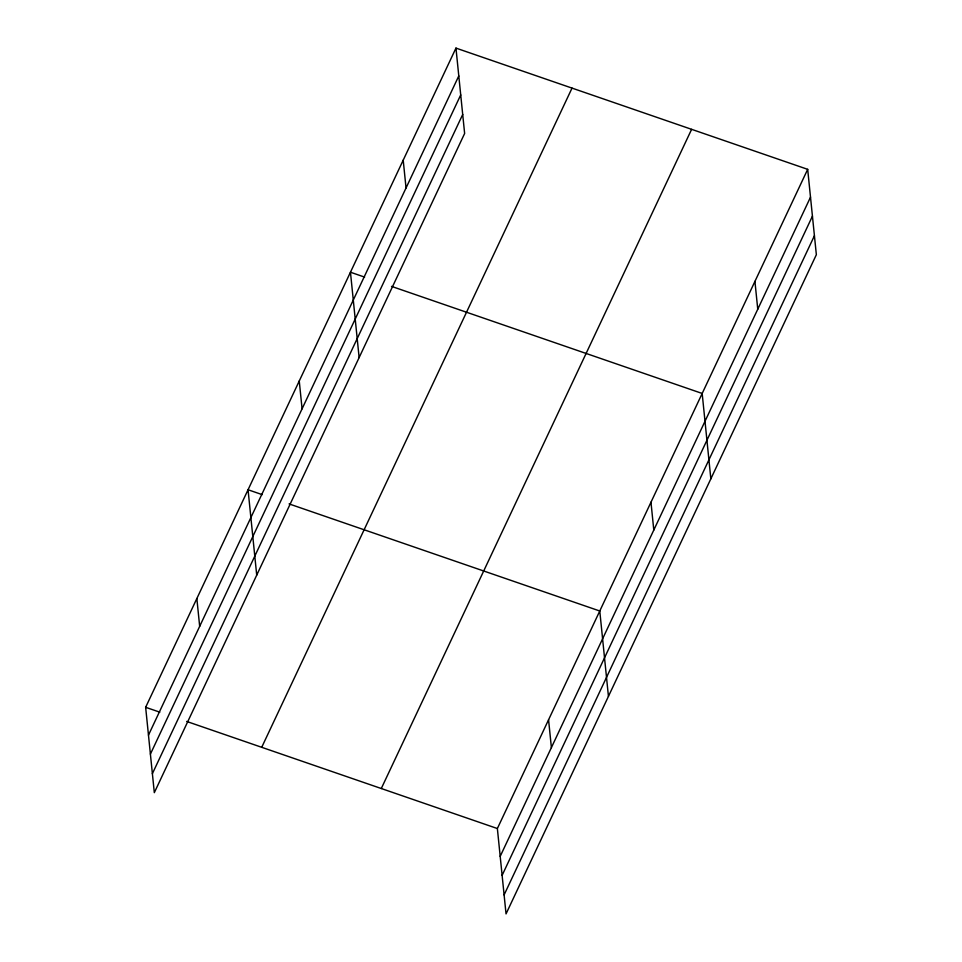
<?xml version="1.0" encoding="UTF-8"?>
<svg xmlns="http://www.w3.org/2000/svg" width="962" height="962" viewBox="0 0 962 962"><rect width="100%" height="100%" fill="white"/><g stroke="black" fill="none" stroke-linecap="round" stroke-linejoin="round"><path stroke-width="1.44" d="M455.964 48.1L464.634 133.465L154.317 792.664L145.647 707.298L455.964 48.1L807.683 169.336L816.353 254.702L506.036 913.9L497.366 828.535L807.683 169.336M148.473 735.124L458.79 75.926M150.397 754.112L460.726 94.913M152.381 773.676L462.71 114.478M261.712 747.306L572.029 88.107M381.289 788.527L691.618 129.329M500.192 856.36L810.509 197.162M502.116 875.348L812.445 216.149M504.1 894.913L814.429 235.714M364.61 277.104L350.457 272.222L359.127 357.599M391.51 286.375L702.176 393.458L710.846 478.835M262.205 494.636L248.052 489.754L256.722 575.132M289.093 503.908L599.771 611.002L608.441 696.368M145.647 707.298L159.8 712.169M186.688 721.44L497.366 828.535M754.929 281.397L757.755 309.223M650.973 502.224L653.799 530.05M548.568 719.768L551.394 747.594M403.21 160.161L406.036 187.987M299.254 380.988L302.08 408.814M196.849 598.532L199.675 626.346"/></g></svg>
